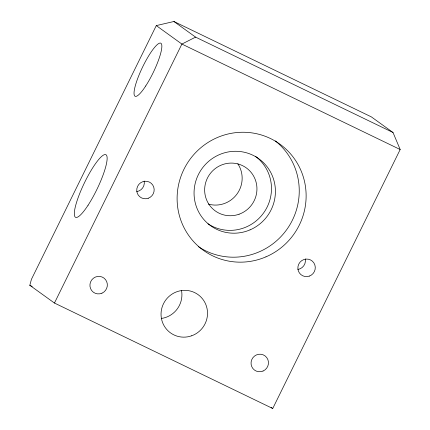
<?xml version="1.0" encoding="UTF-8"?>
<svg xmlns="http://www.w3.org/2000/svg" width="430" height="430" viewBox="0 0 430 430"><rect width="100%" height="100%" fill="white"/><g stroke="black" fill="none" stroke-linecap="round" stroke-linejoin="round"><path stroke-width="0.64" d="M29.82 285.3L31.438 279.306L156.289 25.596L173.924 21.5L371.348 116.879L393.02 132.51L400.179 149.522L272.738 408.5L54.449 303.042L29.82 285.3L32.239 286.471M54.449 303.042L181.89 44.064L195.596 37.13L393.02 132.51M400.179 149.522L181.89 44.064L156.289 25.596M173.924 21.5L195.596 37.13M271.131 407.344L272.738 408.5M237.833 163.803A26.526 25.956 -54.2 0 1 236.946 194.097A26.526 25.956 -54.2 0 1 208.346 204.083M275.345 140.949A65.43 64.027 -54.2 0 1 286.493 229.942A65.43 64.027 -54.2 0 1 198.391 246.648M255.753 156.552A41.258 40.377 -54.2 0 1 263.73 212.78A41.258 40.377 -54.2 0 1 207.996 223.799M305.295 258.914A8.842 8.654 -54.2 0 1 297.823 269.438M144.179 181.073A8.842 8.654 -54.2 0 1 136.702 191.597M181.498 290.374A23.58 23.075 -54.2 0 1 161.261 318.479M88.08 205.207A34.776 7.047 -64.2 0 0 106.076 154.811A34.776 7.047 -64.2 0 0 78.029 197.967A34.776 7.047 -64.2 0 0 88.08 205.207M239.064 214.221A26.526 25.956 -54.2 0 0 248.158 169.361A26.526 25.956 -54.2 0 0 205.18 184.653A26.526 25.956 -54.2 0 0 239.064 214.221M265.96 256.844A65.43 64.027 -54.2 0 0 281.188 145.098A65.43 64.027 -54.2 0 0 177.708 189.668A65.43 64.027 -54.2 0 0 265.96 256.844M250.083 229.851A41.258 40.377 -54.2 0 0 259.688 159.385A41.258 40.377 -54.2 0 0 194.43 187.491A41.258 40.377 -54.2 0 0 250.083 229.851M101.931 293.195A8.842 8.654 -54.2 0 0 103.985 278.097A8.842 8.654 -54.2 0 0 90.004 284.123A8.842 8.654 -54.2 0 0 101.931 293.195M263.047 371.036A8.842 8.654 -54.2 0 0 265.106 355.933A8.842 8.654 -54.2 0 0 251.12 361.958A8.842 8.654 -54.2 0 0 263.047 371.036M148.21 198.268A8.842 8.654 -54.2 0 0 151.242 183.314A8.842 8.654 -54.2 0 0 136.917 188.41A8.842 8.654 -54.2 0 0 148.21 198.268M309.326 276.103A8.842 8.654 -54.2 0 0 312.357 261.155A8.842 8.654 -54.2 0 0 298.033 266.251A8.842 8.654 -54.2 0 0 309.326 276.103M191.624 335.803A23.58 23.075 -54.2 0 0 199.713 295.931A23.58 23.075 -54.2 0 0 161.508 309.519A23.58 23.075 -54.2 0 0 191.624 335.803M145.705 85.995A29.471 5.972 -64.2 0 0 160.954 43.285A29.471 5.972 -64.2 0 0 137.186 79.856A29.471 5.972 -64.2 0 0 145.705 85.995"/></g></svg>
